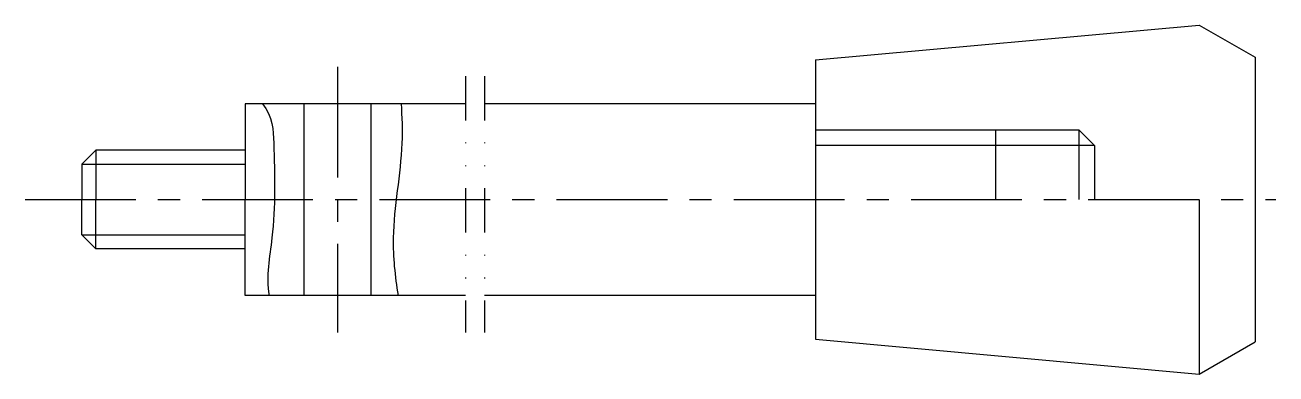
# Model space of a CAD drawing. Header units: millimetres. Extents: x -148 to 31, y -18 to 32.
import ezdxf

# ---------------------------------------------------------------- set-up
doc = ezdxf.new("R2010")
doc.units = ezdxf.units.MM
doc.header["$LTSCALE"] = 0.5
doc.linetypes.add('CENTER', pattern=[50.8, 31.75, -6.35, 6.35, -6.35])
doc.linetypes.add('DIVIDE', pattern=[31.75, 12.7, -6.35, 0, -6.35, 0, -6.35])
for name, color, linetype in [('双点画线', 6, 'DIVIDE'), ('点画线', 1, 'CENTER'), ('细实线', 5, 'Continuous')]:
    doc.layers.add(name, color=color, linetype=linetype)

msp = doc.modelspace()

# ---------------------------------------------------------------- linework, layer by layer
for p, q in [((-35.1, 27.09), (19.9, 32.09)), ((19.9, 32.09), (27.9, 27.48)), ((-35.1, 27.09), (-35.1, -12.91)), ((27.9, 27.48), (27.9, -13.29)), ((-85.27, 20.82), (-116.84, 20.82)), ((-116.84, 20.82), (-116.84, 7.09)), ((-108.45, 20.82), (-108.45, -6.64)), ((-98.83, 20.82), (-98.83, -6.64)), ((-35.1, 20.82), (-82.55, 20.82)), ((-9.29, 17.09), (2.65, 17.09)), ((-9.29, 17.09), (-9.29, 7.09)), ((2.65, 17.09), (4.9, 14.84)), ((2.65, 17.09), (2.65, 7.09)), ((-9.29, 14.84), (-35.1, 14.84)), ((4.9, 14.84), (4.9, 7.09)), ((-140.27, 12.17), (-138.27, 14.17)), ((-116.84, 14.17), (-138.27, 14.17)), ((-138.27, 14.17), (-138.27, 7.09)), ((-140.27, 12.17), (-140.27, 7.09)), ((-140.27, 2.02), (-140.27, 7.09)), ((-138.27, 0.02), (-138.27, 7.09)), ((-116.84, -6.64), (-116.84, 7.09)), ((19.9, 7.09), (19.9, -17.91)), ((-140.27, 2.02), (-138.27, 0.02)), ((-116.84, 0.02), (-138.27, 0.02)), ((-85.27, -6.64), (-116.84, -6.64)), ((-35.1, -6.64), (-82.55, -6.64)), ((-35.1, -12.91), (19.9, -17.91)), ((19.9, -17.91), (27.9, -13.29))]:
    msp.add_line(p, q)
at = {"layer": '双点画线'}
for p, q in [((-85.27, 24.77), (-85.27, -11.96)), ((-82.55, 24.77), (-82.55, -11.96))]:
    msp.add_line(p, q, dxfattribs=at)
at = {"layer": '点画线'}
for p, q in [((-103.64, 26.12), (-103.64, -11.96)), ((-148.41, 7.09), (30.9, 7.09))]:
    msp.add_line(p, q, dxfattribs=at)
at = {"layer": '细实线'}
for p, q in [((-35.1, 17.09), (-9.29, 17.09)), ((4.9, 14.84), (-9.29, 14.84)), ((-140.27, 12.17), (-116.84, 12.17)), ((-140.27, 2.02), (-116.84, 2.02))]:
    msp.add_line(p, q, dxfattribs=at)
for points in [[(-114.37, 20.82), (-112.87, 18.94), (-112.68, 12.52), (-112.4, 3.31), (-113.9, -3.9), (-113.42, -6.64)], [(-94.51, 20.82), (-94.37, 18.94), (-94.18, 12.52), (-96.13, 3.31), (-95.4, -3.9), (-94.92, -6.64)]]:
    msp.add_open_spline(points, degree=3, knots=[7.909801, 7.909801, 7.909801, 7.909801, 13.592117, 27.204362, 35.55277, 35.55277, 35.55277, 35.55277], dxfattribs=at)

doc.saveas('drawing.dxf')
